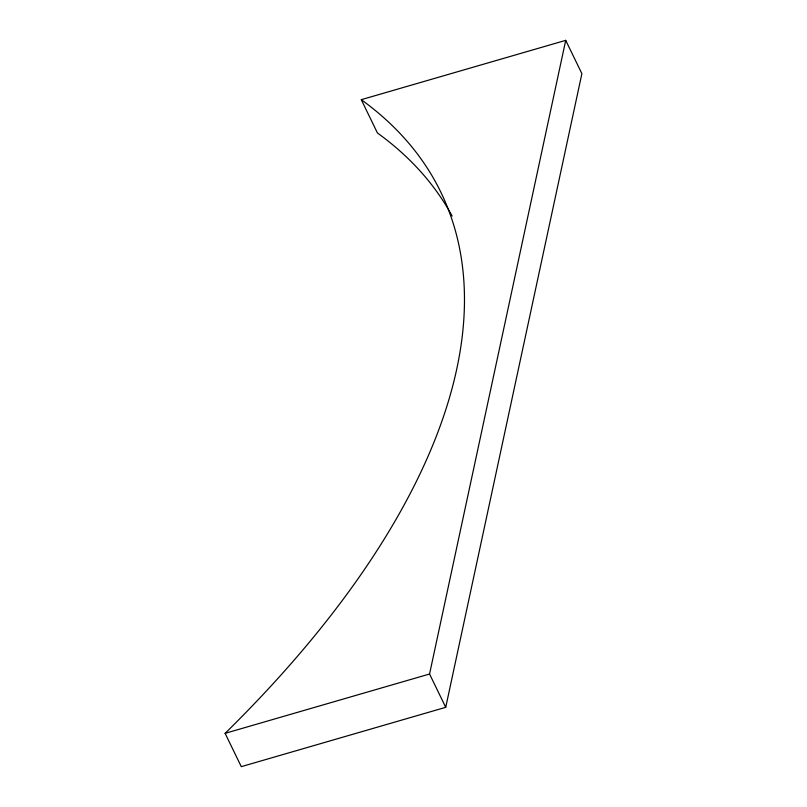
<?xml version="1.0" encoding="UTF-8"?>
<svg xmlns="http://www.w3.org/2000/svg" width="807" height="807" viewBox="0 0 807 807"><rect width="100%" height="100%" fill="white"/><g stroke="black" fill="none" stroke-linecap="round" stroke-linejoin="round"><path stroke-width="1.21" d="M445.726 707.325L429.556 674.016L565.717 40.35L361.274 99.675A1033.353 483.534 -25.9 0 1 225.113 733.341L241.283 766.65L445.726 707.325L581.887 73.659L565.717 40.35M225.113 733.341L429.556 674.016M361.274 99.675L377.444 132.984A1033.353 483.534 -25.9 0 1 452.152 216.054"/></g></svg>
